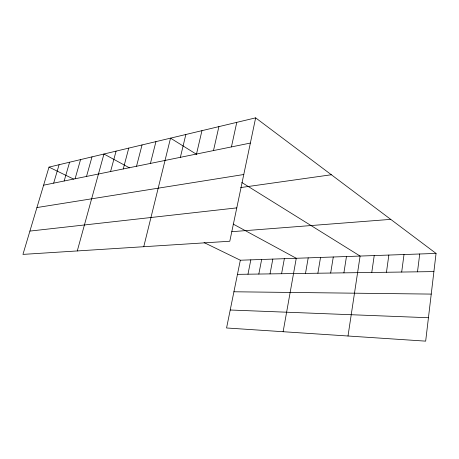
<?xml version="1.0" encoding="UTF-8"?>
<svg xmlns="http://www.w3.org/2000/svg" width="459" height="459" viewBox="0 0 459 459"><rect width="100%" height="100%" fill="white"/><g stroke="black" fill="none" stroke-linecap="round" stroke-linejoin="round"><path stroke-width="0.69" d="M255.646 117.86L229.793 241.245L22.95 254.395L49.004 167.122L255.646 117.86L436.05 253.42L425.671 341.14L226.562 327.978L240.327 260.219L204.077 242.576M417.495 271.826L419.733 253.988M401.688 272.044L404.006 254.533M386.461 272.262L388.848 255.061M371.767 272.468L374.223 255.565M348.008 336.005L360.103 256.059L241.83 182.498M343.9 272.858L346.465 256.529M330.669 273.042L333.286 256.988M317.88 273.22L320.537 257.43M305.505 273.398L308.207 257.86M283.123 331.719L296.267 258.274L233.172 224.067M281.585 273.73L284.356 258.687M270.024 273.897L272.824 259.088M258.824 274.052L261.653 259.478M247.975 274.201L250.826 259.851M231.428 146.914L236.775 122.358M213.498 150.569L218.903 126.615M196.504 154.029L201.949 130.66M180.37 157.317L185.849 134.498M143.753 246.713L170.53 138.148L196.779 154.471M150.432 163.415L155.945 141.624M136.524 166.25L142.043 144.941M123.247 168.958L128.767 148.102M110.573 171.54L116.087 151.126M77.278 250.941L103.958 154.017L129.587 167.914M86.516 176.44L92.001 156.869M75.092 178.769L80.56 159.594M64.157 180.995L69.602 162.211M53.669 183.135L59.091 164.712M43.611 185.184L250.362 143.059M36.932 207.554L243.775 174.512M240.654 187.57L331.352 174.753M29.91 231.084L236.787 207.881M231.784 231.697L390.735 219.368M240.327 260.219L436.05 253.42M237.458 274.35L433.898 271.596M233.918 291.775L431.236 294.093M230.211 310.009L428.436 317.731M49.004 167.122L73.618 179.096"/></g></svg>
